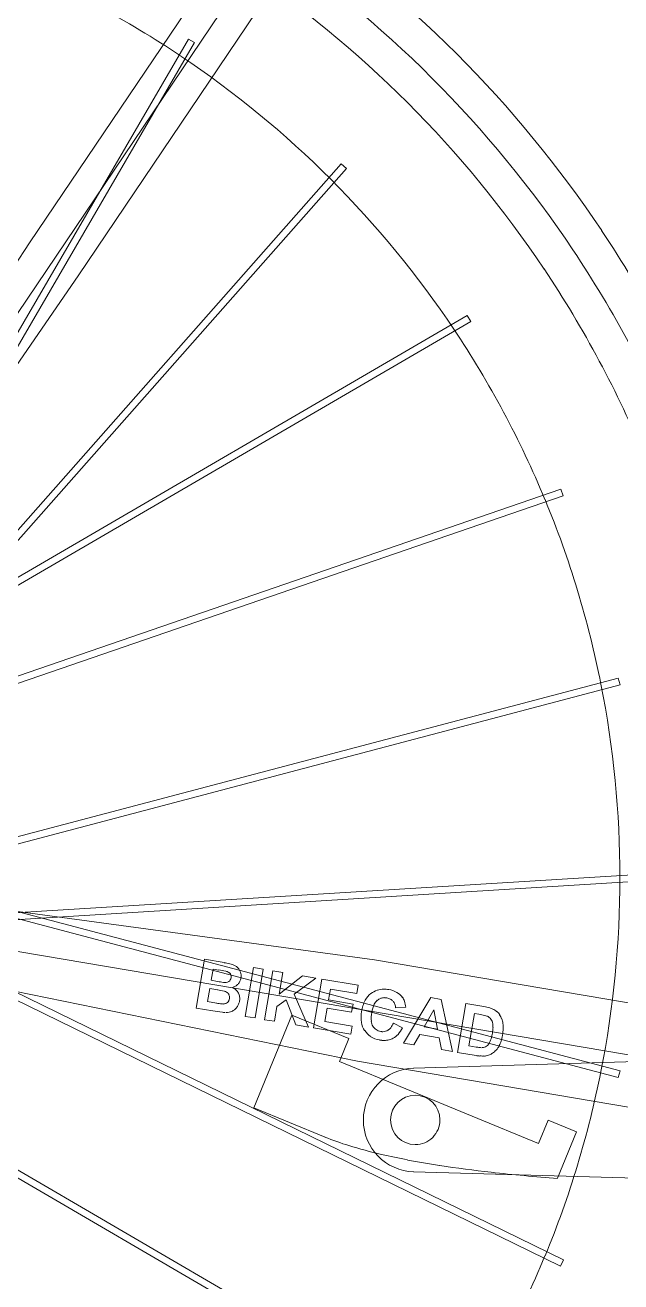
# Model space of a CAD drawing. Extents: x 3 to 469, y 9 to 280.
# Drawn here: x 130.1 to 178.6, y 70.8 to 173.2 of the extents above; entities that cross this region are included whole.
import ezdxf

# ---------------------------------------------------------------- set-up
doc = ezdxf.new("R2010")
doc.units = 0
doc.layers.add('Layer_1', color=7, linetype='Continuous', lineweight=0, true_color=0xffffff)

msp = doc.modelspace()

# ---------------------------------------------------------------- linework, layer by layer
at = {"layer": 'Layer_1', "color": 7, "true_color": 0xffffff}
for p, q in [((130.41, 155.46), (169.54, 213.43)), ((100.85, 107.38), (170.4, 210.42)), ((171.26, 207.42), (134.38, 152.78)), ((103.04, 102.81), (143.37, 172.08)), ((143.86, 171.79), (103.53, 102.53)), ((143.37, 172.08), (143.86, 171.79)), ((102.77, 101.85), (155.84, 161.92)), ((155.84, 161.92), (156.26, 161.54)), ((156.26, 161.54), (103.19, 101.48)), ((100.91, 110.74), (130.41, 155.46)), ((134.38, 152.78), (103.94, 108.69)), ((96.85, 109.21), (166.11, 149.54)), ((166.39, 149.05), (97.13, 108.73)), ((166.11, 149.54), (166.39, 149.05)), ((97.94, 109.34), (173.74, 135.38)), ((173.74, 135.38), (173.93, 134.84)), ((173.93, 134.84), (98.12, 108.8)), ((100.93, 99.53), (178.43, 119.99)), ((178.43, 119.99), (178.58, 119.45)), ((178.58, 119.45), (101.08, 98.98)), ((178.43, 87.43), (100.94, 107.89)), ((101.08, 108.44), (178.58, 87.98)), ((101.94, 107.75), (173.96, 72.56)), ((173.71, 72.06), (101.7, 107.24)), ((100.06, 99.04), (180.06, 103.99)), ((105.44, 104.19), (158.56, 97.02)), ((180.1, 103.43), (100.1, 98.48)), ((102.26, 102.3), (210.51, 83.97)), ((157.16, 88.76), (104.64, 99.47)), ((97.13, 98.7), (166.39, 58.37)), ((166.11, 57.88), (96.84, 98.21)), ((144.01, 93.09), (144.69, 97.07)), ((144.69, 97.07), (146.28, 96.8)), ((148, 92.41), (148.68, 96.39)), ((148.68, 96.39), (149.48, 96.25)), ((158.56, 97.02), (207.48, 88.73)), ((145.38, 96.27), (145.22, 95.35)), ((145.22, 95.35), (145.75, 95.26)), ((145.84, 96.19), (145.38, 96.27)), ((149.48, 96.25), (148.81, 92.28)), ((149.58, 92.14), (150.26, 96.12)), ((150.26, 96.12), (151.06, 95.99)), ((151.06, 95.99), (150.76, 94.22)), ((150.76, 94.22), (152.68, 95.71)), ((153.76, 95.53), (152, 94.23)), ((152.68, 95.71), (153.76, 95.53)), ((153.58, 91.47), (154.26, 95.45)), ((154.26, 95.45), (157.21, 94.95)), ((145.11, 94.68), (144.93, 93.62)), ((145.76, 94.58), (145.11, 94.68)), ((154.95, 94.64), (154.8, 93.75)), ((157.1, 94.27), (154.95, 94.64)), ((157.21, 94.95), (157.1, 94.27)), ((144.93, 93.62), (145.67, 93.49)), ((151.35, 93.77), (150.59, 93.21)), ((152.13, 91.71), (151.35, 93.77)), ((152, 94.23), (153.17, 91.54)), ((154.8, 93.75), (156.8, 93.42)), ((156.8, 93.42), (156.68, 92.75)), ((160.9, 90.23), (163.13, 93.94)), ((163.13, 93.94), (163.98, 93.8)), ((163.98, 93.8), (164.9, 89.55)), ((165.32, 89.48), (166, 93.46)), ((166, 93.46), (167.47, 93.21)), ((145.37, 92.86), (144.01, 93.09)), ((148.81, 92.28), (148, 92.41)), ((148.71, 84.96), (151.81, 92.52)), ((150.59, 93.21), (150.39, 92.01)), ((151.81, 92.52), (156.45, 90.62)), ((154.69, 93.09), (154.5, 92)), ((156.68, 92.75), (154.69, 93.09)), ((161.1, 93.16), (160.27, 93.11)), ((163.39, 92.95), (162.6, 91.56)), ((163.69, 91.38), (163.39, 92.95)), ((166.69, 92.65), (166.24, 90.01)), ((167.05, 92.59), (166.69, 92.65)), ((150.39, 92.01), (149.58, 92.14)), ((153.17, 91.54), (152.13, 91.71)), ((156.61, 90.95), (153.58, 91.47)), ((154.5, 92), (156.73, 91.62)), ((156.73, 91.62), (156.61, 90.95)), ((160.09, 91.87), (160.83, 91.49)), ((162.6, 91.56), (163.69, 91.38)), ((156.45, 90.62), (155.68, 88.72)), ((161.76, 90.08), (160.9, 90.23)), ((162.24, 90.93), (161.76, 90.08)), ((163.83, 90.66), (162.24, 90.93)), ((164.02, 89.7), (163.83, 90.66)), ((161.74, 88.2), (210.34, 89.61)), ((164.9, 89.55), (164.02, 89.7)), ((166.84, 89.22), (165.32, 89.48)), ((166.24, 90.01), (166.84, 89.91)), ((155.68, 88.72), (171.93, 82.05)), ((206.08, 80.48), (157.16, 88.76)), ((178.58, 87.98), (178.43, 87.43)), ((154.51, 82.57), (148.71, 84.96)), ((171.93, 82.05), (172.7, 83.94)), ((172.7, 83.94), (175.03, 82.99)), ((175.03, 82.99), (173.47, 79.21)), ((210.34, 78.34), (161.74, 79.75)), ((173.96, 72.56), (173.71, 72.06))]:
    msp.add_line(p, q, dxfattribs=at)
for centre, radius, start, end in [((97.64, 103.32), 95.58, 33.787, 56.2113), ((97.65, 103.33), 92.74, 33.787, 56.2113), ((98.11, 104.01), 80.25, 56.213, 67.4787), ((97.66, 103.34), 89.9, 33.787, 56.2113), ((97.7, 103.38), 81, 33.7887, 56.213), ((98.37, 103.81), 94.69, 22.5213, 33.787), ((98.36, 103.81), 91.88, 22.5213, 33.787), ((98.35, 103.81), 89.07, 22.5213, 33.787), ((98.32, 103.8), 80.25, 22.5247, 33.7887), ((98.77, 103.98), 79.77, 11.2133, 22.5247), ((97.4, 103.71), 81.16, 0, 11.2133), ((97.4, 103.71), 81.16, 348.7884, 0), ((144.83, 88.25), 8.66, 77.2206, 80.3904), ((146.27, 94.62), 2.14, 70.8426, 77.2206), ((146.6, 95.57), 1.13, 58.9517, 70.8407), ((146.68, 95.69), 0.991, 46.2312, 58.9517), ((146.71, 95.73), 0.942, 32.8496, 46.2262), ((140.78, 66.28), 30.34, 79.3035, 80.3931), ((146.17, 94.81), 1.3, 74.0417, 79.3035), ((146.34, 95.45), 0.638, 55.3301, 72.9599), ((146.46, 95.57), 0.377, 305.3871, 329.5653), ((146.49, 95.68), 0.365, 31.9582, 55.3301), ((146.35, 95.64), 0.507, 329.5653, 350.3869), ((146.49, 95.67), 0.373, 9.0737, 31.953), ((146.3, 95.64), 0.557, 350.3963, 9.0737), ((146.55, 95.62), 1.13, 20.6494, 32.8496), ((146.68, 95.7), 0.983, 334.1604, 350.3928), ((146.79, 95.71), 0.878, 5.0528, 20.6494), ((146.68, 95.7), 0.992, 350.3836, 5.0528), ((149.3, 116.22), 21.26, 260.391, 261.673), ((144.59, 87.69), 6.98, 75.8567, 80.3888), ((146.4, 96.42), 1.25, 261.673, 266.9713), ((146.13, 93.78), 0.699, 61.5031, 75.8567), ((146.37, 95.84), 0.661, 270, 285.8365), ((146.18, 93.88), 0.587, 44.8074, 61.5156), ((146.43, 95.62), 0.435, 285.8365, 305.3935), ((146.29, 93.99), 0.438, 25.4395, 44.8074), ((146.7, 95.72), 0.988, 284.982, 301.1167), ((146.41, 93.64), 1.25, 47.4312, 64.2644), ((146.72, 95.69), 0.95, 301.1167, 317.5711), ((146.64, 93.88), 0.917, 27.7254, 47.4312), ((146.72, 95.68), 0.942, 317.5751, 334.1604), ((146.62, 93.88), 0.937, 8.4506, 27.7254), ((159.28, 92.94), 1.68, 127.3799, 152.0272), ((159.29, 92.92), 1.7, 108.46, 127.3834), ((159.32, 92.84), 1.79, 90, 108.46), ((159.32, 92.54), 2.09, 85.0021, 90), ((159.29, 92.18), 2.45, 80.3901, 85.0021), ((159.36, 92.58), 2.05, 60.5247, 80.3886), ((159.64, 93.07), 1.48, 37.0763, 60.5247), ((147.3, 103.09), 9.74, 260.3919, 262.7796), ((146.21, 94.49), 1.07, 262.7796, 270), ((146.22, 94), 0.57, 271.431, 289.2986), ((146.24, 93.92), 0.493, 289.2986, 308.5141), ((146.3, 93.85), 0.404, 308.5159, 331.7276), ((146.1, 93.96), 0.622, 331.7276, 350.3818), ((146.28, 93.98), 0.442, 6.2319, 25.453), ((146.08, 93.96), 0.65, 350.3959, 6.2319), ((146.29, 93.91), 1.27, 324.2134, 337.0191), ((146.39, 93.87), 1.17, 337.0191, 350.3923), ((146.49, 93.86), 1.07, 350.389, 8.4506), ((160.45, 92.31), 3.01, 152.0272, 170.3905), ((160.94, 92.29), 2.66, 155.3903, 170.3895), ((159.34, 93.03), 0.894, 129.3713, 155.3903), ((159.37, 92.99), 0.942, 109.8761, 129.3729), ((159.36, 93.03), 0.907, 90, 109.8761), ((159.36, 92.89), 1.04, 85.0212, 90), ((159.34, 92.73), 1.2, 80.3881, 85.0212), ((159.38, 92.95), 0.983, 62.0925, 80.391), ((159.47, 93.13), 0.78, 41.5284, 62.0925), ((159.46, 93.12), 0.796, 21.3556, 41.5281), ((159.3, 93.05), 0.969, 3.0949, 21.3556), ((159.86, 93.25), 1.2, 19.2134, 36.8072), ((158.95, 92.93), 2.16, 6.1305, 19.2134), ((151.29, 129.08), 36.7, 260.7137, 261.9306), ((146.49, 95.22), 2.5, 261.9306, 266.5903), ((146.43, 94), 1.28, 270, 281.8757), ((146.5, 93.66), 0.937, 281.8757, 295.7715), ((146.47, 93.74), 1.03, 295.7658, 310.4925), ((146.36, 93.86), 1.19, 310.4925, 324.2101), ((160.19, 92.36), 2.74, 170.3903, 189.4026), ((161.27, 92.24), 2.99, 170.3914, 184.5628), ((165.47, 83.28), 9.44, 77.3779, 80.3921), ((166.61, 88.15), 5.13, 74.8115, 80.3891), ((167.28, 91.35), 1.17, 68.7935, 77.3779), ((167.34, 91.58), 0.934, 53.2891, 67.1498), ((167.46, 91.75), 0.728, 37.5786, 53.2891), ((167.55, 91.63), 1.53, 64.5762, 74.8115), ((167.59, 91.75), 1.4, 49.0018, 63.8816), ((167.62, 91.78), 1.37, 33.9374, 49.0018), ((167.43, 91.65), 1.59, 20.8987, 33.9339), ((167.07, 91.51), 1.98, 9.2173, 20.8987), ((159.16, 92.19), 1.7, 189.4026, 213.6171), ((159.16, 92.19), 1.69, 213.6201, 237.7369), ((159.17, 92.07), 0.887, 184.5628, 210.7637), ((159.19, 92.08), 0.902, 210.7655, 236.0522), ((159.22, 92.14), 0.972, 236.0522, 260.3881), ((159.22, 91.97), 0.808, 270, 285.9175), ((159.21, 91.99), 0.826, 285.9175, 301.6539), ((159.23, 91.97), 0.799, 301.656, 323.1297), ((158.46, 92.54), 1.76, 323.1297, 337.5597), ((158.71, 92.47), 2.33, 318.825, 335.1025), ((167.49, 91.77), 0.692, 21.0662, 37.5775), ((167.05, 91.6), 1.17, 8.3699, 21.0662), ((164.12, 91.73), 4.1, 350.3898, 356.8646), ((166.91, 91.58), 1.3, 356.8646, 8.3697), ((164.94, 91.55), 4.1, 350.3895, 358.2605), ((166.93, 91.49), 2.12, 358.2605, 9.2134), ((159.27, 92.38), 1.92, 237.7369, 260.3906), ((159.37, 92.95), 2.5, 260.386, 264.9529), ((159.23, 92.17), 1, 260.3949, 265.0537), ((159.22, 92.05), 0.889, 265.0537, 270), ((159.33, 92.5), 2.05, 264.9529, 270), ((159.33, 92.21), 1.76, 270, 283.0825), ((159.41, 91.88), 1.42, 283.0825, 297.6432), ((159.43, 91.85), 1.38, 297.6393, 318.825), ((166.75, 90.93), 1.35, 321.9186, 333.6493), ((166.58, 91.01), 1.53, 333.6445, 344.125), ((163.94, 91.76), 4.28, 344.125, 350.3933), ((166.94, 91.01), 2.03, 331.5401, 342.219), ((165.58, 91.44), 3.46, 342.219, 350.3883), ((167.6, 94.37), 4.52, 260.3908, 263.8634), ((167.53, 93.34), 4.18, 260.3858, 264.4821), ((167.27, 91.31), 1.45, 263.8634, 270), ((167.35, 91.48), 2.3, 264.4821, 270), ((167.27, 90.73), 0.862, 274.1196, 287.4115), ((167.35, 90.99), 1.81, 270, 273.5213), ((167.39, 90.46), 1.29, 273.5213, 277.6982), ((167.34, 90.51), 0.639, 287.4115, 302.856), ((167.28, 91.04), 1.88, 278.6168, 290.0399), ((167.41, 90.41), 0.516, 302.8638, 321.9186), ((167.53, 90.34), 1.13, 290.0399, 304.7863), ((167.35, 90.64), 1.48, 304.0145, 318.8015), ((166.86, 91.07), 2.14, 318.8015, 331.0987), ((161.87, 83.97), 4.23, 91.6609, 179.9997), ((98.77, 103.44), 79.77, 337.4787, 348.7884), ((161.87, 83.97), 2.01, 90, 180), ((161.87, 83.97), 2.01, 0.0014, 90), ((161.87, 83.97), 4.23, 180, 268.3395), ((161.87, 83.97), 2.01, 180, 270), ((161.87, 83.97), 2.01, 269.9986, 0), ((163.03, 103.32), 22.43, 247.6738, 252.9298), ((168.38, 120.76), 40.67, 252.9298, 256.8326), ((170.93, 131.66), 51.86, 256.8326, 259.243), ((175.5, 155.7), 76.34, 259.243, 261.2297), ((178.46, 174.87), 95.73, 261.2297, 263.7587), ((185.33, 237.69), 158.93, 263.7587, 265.7215), ((98.32, 103.62), 80.25, 326.213, 337.4787)]:
    msp.add_arc(centre, radius, start, end, dxfattribs=at)

doc.saveas('drawing.dxf')
